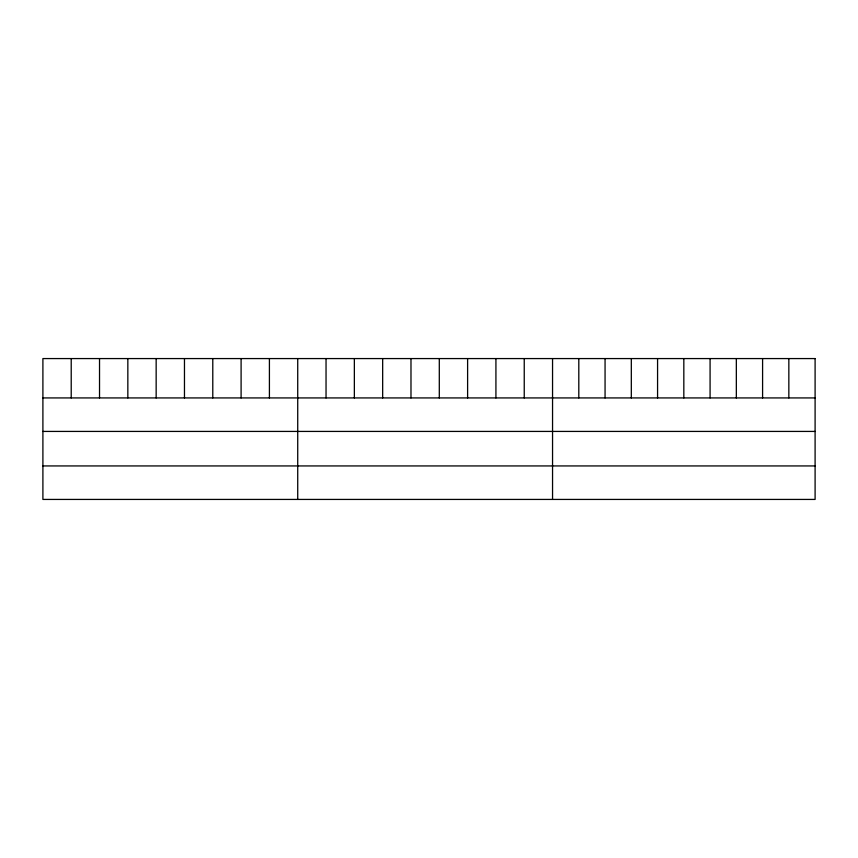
<?xml version="1.0" encoding="UTF-8"?>
<svg xmlns="http://www.w3.org/2000/svg" width="858" height="858" viewBox="0 0 858 858"><rect width="100%" height="100%" fill="white"/><g stroke="black" fill="none" stroke-linecap="round" stroke-linejoin="round"><path stroke-width="1.29" d="M42.9 397.93L815.1 397.93M42.9 431.424L815.1 431.424M42.9 465.937L815.1 465.937M788.845 358.569L788.845 397.93M762.59 358.569L762.59 397.93M736.336 358.569L736.336 397.93M710.081 358.569L710.081 397.93M683.826 358.569L683.826 397.93M657.571 358.569L657.571 397.93M631.316 358.569L631.316 397.93M605.062 358.569L605.062 397.93M578.807 358.569L578.807 397.93M552.552 358.569L552.552 499.431M524.238 358.569L524.238 397.93M495.924 358.569L495.924 397.93M467.61 358.569L467.61 397.93M439.296 358.569L439.296 397.93M410.982 358.569L410.982 397.93M382.668 358.569L382.668 397.93M354.354 358.569L354.354 397.93M326.04 358.569L326.04 397.93M297.726 358.569L297.726 499.431M269.412 358.569L269.412 397.93M241.098 358.569L241.098 397.93M212.784 358.569L212.784 397.93M184.47 358.569L184.47 397.93M156.156 358.569L156.156 397.93M127.842 358.569L127.842 397.93M99.528 358.569L99.528 397.93M71.214 358.569L71.214 397.93M815.1 358.569L42.9 358.569L42.9 499.431L815.1 499.431L815.1 358.569"/></g></svg>
